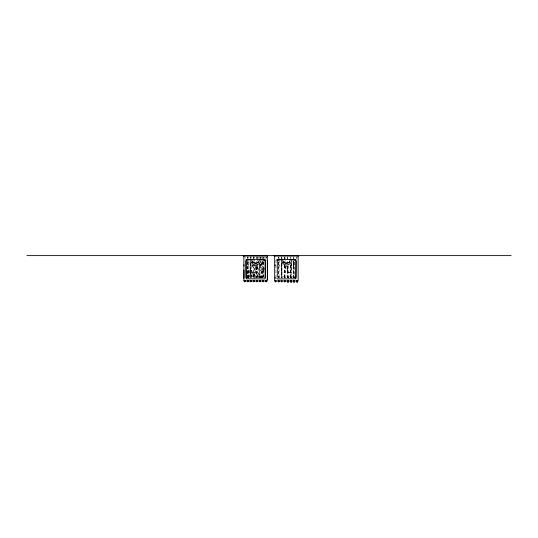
<?xml version="1.0" encoding="UTF-8"?>
<svg xmlns="http://www.w3.org/2000/svg" width="538" height="538" viewBox="0 0 538 538"><rect width="100%" height="100%" fill="white"/><g stroke="black" fill="none" stroke-linecap="round" stroke-linejoin="round"><path stroke-width="0.4" stroke-dasharray="2.69 2.02" d="M293.526 262.645L293.526 263.122L294.232 263.122L294.232 262.645M260.594 266.162L260.634 264.555M291.475 262.947L291.246 271.872L287.474 272.759L286.707 266.135M257.009 257.796L257.225 256.982M263.035 257.796L263.25 256.982M266.135 257.796L266.35 256.982M257.009 261.206L257.372 260.432L258.253 260.574M263.035 261.206L263.035 267.157M285.49 266.088L284.73 272.605L281.509 272.605M286.135 266.135L285.369 272.759L281.596 271.872L281.367 262.947M260.318 256.982L260.103 258.334M253.479 260.782C255.247 261.031 254.447 261.972 254.568 258.933M261.932 261.32L263.338 260.95M292.739 261.32L294.138 260.95M278.301 257.46L279.047 257.46L279.047 259.39M281.233 257.46L281.979 257.46L281.979 259.39M284.326 257.46L285.073 257.46L285.073 259.39M294.232 277.595L293.526 277.648L293.526 262.154L294.232 262.45M261.407 262.235L264.501 262.235M247.083 262.584L247.742 262.584M247.883 262.584L248.543 262.584M278.301 262.954L279.047 262.954M278.18 264.723L279.195 264.723L279.195 265.913L278.18 265.913M281.979 264.723L281.118 264.723L281.118 265.913L282.127 265.913L282.127 264.723M291.266 264.723L291.414 265.913L290.406 265.913L290.406 264.723M290.594 265.019L291.3 265.019M293.526 265.019L294.232 265.019M284.212 265.913L285.227 265.913M288.321 265.913L288.207 277.83M247.083 270.029L247.083 276.734M248.543 270.029L248.543 276.734M250.015 270.029L250.015 276.734M251.475 270.029L251.623 270.97M246.935 270.204L246.935 276.552M248.691 270.204L248.691 276.552M249.867 270.204L249.867 276.552M251.623 270.204L251.623 276.552M291.334 272.605L288.112 272.605L287.359 266.088M252.961 276.552L253.257 274.313M254.723 276.552L254.42 273.607M251.475 276.734L251.623 274.313M253.109 276.734L252.961 274.313M254.568 276.734L254.723 273.721M246.498 276.875L264.743 276.875M277.299 276.875L295.544 276.875M278.301 276.935L279.047 276.935M281.233 276.935L281.979 276.935M284.326 276.935L285.073 276.935M278.18 277.218L279.195 277.218L279.195 278.408M288.207 277.595L287.5 277.648L287.5 266.693M291.3 277.595L290.594 277.648L290.594 264.488M244.716 257.003L245.449 258.213M264.286 256.982L264.501 258.334M261.354 256.982L261.562 258.334M258.253 256.982L258.469 258.334M256.646 266.902L257.117 270.977M256.001 266.962L256.478 271.105M250.56 262.947L250.795 271.872M296.936 256.895L296.936 258.57M296.761 256.895L296.761 258.57M294.347 278.408L294.347 277.218L293.338 277.218L293.338 278.408M294.232 262.154L294.232 277.83M293.882 262.329L293.882 277.83M293.835 256.895L293.835 260.237M293.835 261.051L293.835 277.776M293.667 256.895L293.667 260.237M293.667 261.051L293.667 277.776M293.486 264.723L293.486 265.913M291.414 278.408L291.414 277.218L290.406 277.218L290.406 278.408M291.334 262.531L291.3 277.83M290.95 264.878L290.95 277.83M290.903 256.895L290.903 258.57M290.903 265.2L290.903 277.776M290.735 256.895L290.735 258.57M290.735 265.2L290.735 277.776M290.554 264.723L290.554 265.913M288.321 278.408L288.321 277.218L287.305 277.218L287.305 278.408M287.81 256.895L287.81 261.912M287.85 265.799L287.85 277.83M287.635 256.895L287.635 261.912M287.635 266.034L287.635 277.776M285.227 278.408L285.227 277.218L284.212 277.218L284.212 278.408M285.073 260.049L285.073 261.582M285.073 265.442L285.073 277.81M284.716 256.895L284.716 261.912M284.716 265.247L284.716 277.776M284.541 256.895L284.541 261.912M284.541 265.247L284.541 277.776M284.326 265.442L284.326 277.81M282.127 278.408L282.127 277.218L281.118 277.218L281.118 278.408M281.979 263.391L281.979 277.81M281.616 256.895L281.616 258.57M281.616 263.539L281.616 277.776M281.448 256.895L281.448 258.57M281.509 261.69L281.448 277.776M281.233 263.391L281.233 277.81M279.047 260.204L279.047 277.81M278.684 256.895L278.684 258.57M278.684 261.878L278.684 277.776M278.516 256.895L278.516 258.57M278.516 261.878L278.516 277.776M275.954 260.204L275.954 264.104M275.954 265.442L275.954 276.935M266.128 256.895L266.128 258.57M265.96 256.895L265.96 258.57M263.835 258.334L263.741 257.729L263.701 258.334M263.835 262.235L263.835 268.63M263.835 268.798L263.835 277.958M263.701 262.235L263.701 269.619M263.701 270.163L263.701 277.958M263.035 256.895L263.035 260.237M263.035 270.163L263.035 277.958M262.867 256.895L262.867 260.237M262.867 261.051L262.867 267.157M262.867 270.19L262.867 277.823M262.201 262.235L262.201 267.157M262.201 271.26L262.201 277.823M262.067 262.235L262.067 267.157M262.067 271.26L262.067 277.823M261.562 262.658L261.562 267.157M261.562 271.26L261.562 277.958M261.407 263.055L261.407 267.157M261.407 270.56L261.407 277.823M260.903 258.334L260.796 257.736L260.769 258.334M260.903 264.124L260.903 266.337M260.903 276.182L260.903 277.958M260.769 264.124L260.769 266.337M260.769 276.182L260.769 277.958M260.533 264.205L260.533 266.727M260.103 276.182L260.103 277.958M260.103 256.895L260.103 258.57M260.103 276.001L260.103 277.776M259.928 256.895L259.928 258.57M259.928 276.001L259.928 277.823M259.269 267.978L259.269 269.854M259.269 276.182L259.269 277.823M259.134 267.978L259.134 269.854M259.134 276.182L259.134 277.823M258.469 267.978L258.469 273.257M258.469 275.362L258.469 277.958M257.81 258.334L257.756 257.722L257.668 258.334M257.81 266.337L257.81 271.26M257.81 274.817L257.81 277.958M257.668 266.337L257.668 271.26M257.668 274.817L257.668 277.958M257.009 256.895L257.009 262.658M257.009 266.861L257.009 271.26M257.009 274.34L257.009 277.958M256.834 256.895L256.834 261.912M256.834 266.794L256.834 277.823M256.175 266.794L256.175 277.823M256.034 266.794L256.034 277.823M255.375 267.157L255.375 269.619M255.375 270.439L255.375 277.823M254.723 278.408L254.723 277.218L252.961 277.218L252.961 278.408M254.568 258.213L253.842 257.003L253.109 258.213M254.568 273.432L254.568 278.307M253.909 256.895L253.909 261.912M253.909 273.432L253.909 278.307M253.741 256.895L253.741 261.912M253.768 273.432L253.768 277.864M253.109 274.313L253.109 277.864M251.475 258.213L250.742 257.003L250.015 258.213M251.475 265.96L251.475 278.307M250.816 256.895L250.816 258.57M250.816 263.539L250.816 278.307M250.708 261.69L250.708 276.875M250.641 256.895L250.641 258.57M250.674 263.008L250.674 277.864M250.015 261.555L250.015 277.864M248.691 278.408L248.691 277.218L246.935 277.218L246.935 278.408M248.543 258.213L247.81 257.003L247.083 258.213M248.543 261.555L248.543 278.307M247.883 256.895L247.883 258.57M247.883 261.555L247.883 278.307M247.709 256.895L247.709 258.57M247.742 261.555L247.742 277.864M247.083 261.555L247.083 277.864M248.691 264.723L246.935 264.723L246.935 265.913L248.691 265.913L248.691 264.723M294.347 264.723L293.338 264.723L293.338 265.913L294.347 265.913L294.347 264.723"/><path stroke-width="0.81" d="M245.987 276.875L245.994 260.715L250.708 259.484A5.104 5.104 0 0 0 257.191 264.844L259.558 263.385A5.104 5.104 0 0 0 260.876 259.484L265.241 260.715L265.254 277.911L264.743 278.946L246.243 278.812L245.98 260.587M265.254 276.875L265.261 260.587M276.788 277.911L277.299 278.946L295.799 278.812L296.061 260.587M245.987 277.911L246.135 277.178M257.413 264.743L256.539 266.337L251.771 265.046L254.723 269.155L252.087 273.19L256.787 271.582L259.941 275.705L259.686 270.52L264.454 268.805L259.45 267.433L259.45 263.472M259.081 262.067L255.859 262.9M276.801 260.715L281.509 259.484A5.104 5.104 0 0 0 287.991 264.844L290.365 263.385A5.104 5.104 0 0 0 291.683 259.484L296.048 260.715L296.055 276.875M289.881 262.067L286.66 262.9M26.9 255.617L511.1 255.617M245.98 259.484L265.261 259.484M276.781 259.484L296.061 259.484M243.983 264.723L243.983 265.913M275.234 264.723L275.234 265.913M243.983 270.029L243.983 276.734M243.983 277.218L243.983 278.408M275.234 277.218L275.234 278.408M266.935 279.538L267.594 279.538L267.594 261.206L267.05 260.345M287.85 280.648L288.207 280.648M290.95 280.648L291.3 280.648M293.882 280.648L294.232 280.648M296.976 280.648L297.332 280.648M243.983 280.91L244.649 280.91M244.783 280.91L245.449 280.91M247.083 280.91L247.742 280.91M247.883 280.91L248.543 280.91M250.015 280.91L250.674 280.91M250.816 280.91L251.475 280.91M253.109 280.91L253.768 280.91M253.909 280.91L254.568 280.91M287.81 281.952L287.635 280.285M296.936 281.952L296.761 280.285M286.182 262.9L282.961 262.067M255.382 262.9L252.161 262.067M295.611 276.888L296.055 277.911M264.938 276.962L265.254 277.911M298.395 255.617L298.395 256.061L273.956 256.061L273.956 255.617M298.126 256.061L298.126 280.991L274.676 280.991L274.676 256.061M297.332 280.607L297.332 282.383L296.976 282.383L296.936 280.285M295.544 259.484L295.544 260.587M294.232 280.607L294.232 282.383L293.882 282.383L293.882 280.607M293.835 280.285L293.835 281.952L293.667 280.285M291.3 280.607L291.3 282.383L290.95 282.383L290.95 280.607M290.903 280.285L290.903 281.952L290.735 280.285M288.207 280.607L288.207 282.383L287.85 282.383L287.81 280.285M285.073 280.439L285.073 281.73L284.326 281.73L284.326 280.439M284.716 280.285L284.716 281.952L284.541 280.285M281.979 280.439L281.979 281.73L281.233 281.73L281.233 280.439M281.616 280.285L281.616 281.952L281.448 280.285M279.047 280.439L279.047 281.73L278.301 281.73L278.301 280.439M278.684 280.285L278.684 281.952L278.516 280.285M277.299 259.484L277.299 276.875M275.954 280.439L275.954 281.73L275.207 281.73L275.207 280.439M275.591 280.285L275.591 281.952L275.416 280.285M267.594 255.617L267.594 256.061L243.149 256.061L243.149 255.617M267.319 256.061L267.319 280.991L243.869 280.991L243.869 256.061M266.128 280.285L266.128 281.952L265.96 280.285M264.743 259.484L264.743 260.587M263.035 280.285L263.035 281.952L262.867 280.285M260.103 280.285L260.103 281.952L259.928 280.285M257.009 280.285L257.009 281.952L256.834 280.285M253.909 280.285L253.909 281.952L253.741 280.285M250.816 280.285L250.816 281.952L250.641 280.285M247.883 280.285L247.883 281.952L247.709 280.285M246.498 259.484L246.498 260.587M244.783 280.285L244.783 281.952L244.615 280.285M290.123 259.484A3.712 3.712 0 0 1 286.418 263.465A3.712 3.712 0 0 1 282.712 259.484M259.316 259.484A3.712 3.712 0 0 1 255.611 263.465A3.712 3.712 0 0 1 251.905 259.484"/></g></svg>
